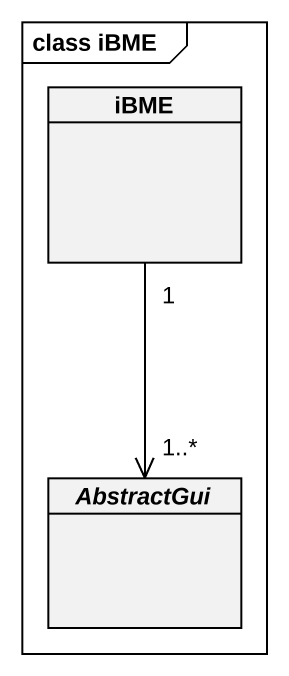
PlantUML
@startuml
mainframe class iBME
hide circle
hide empty members
class iBME
abstract class AbstractGui
iBME "1" --> "1..*" AbstractGui
@enduml
